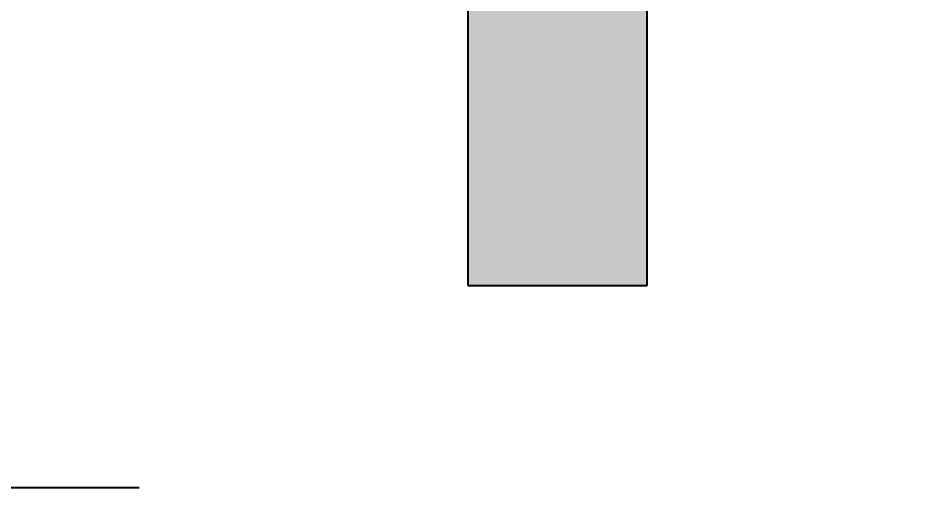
# Model space of a CAD drawing. Extents: x -19178 to 16914, y -58790 to -56812.
# Drawn here: x -16583.7 to -16482.3, y -58776.5 to -58724.1 of the extents above; entities that cross this region are included whole.
import ezdxf

# ---------------------------------------------------------------- set-up
doc = ezdxf.new("R2010")
doc.units = 0
doc.header["$MEASUREMENT"] = 0
for name, color, linetype in [('@@@', 51, 'Continuous'), ('@@@@@2', 1, 'Continuous'), ('LAYOUT', 250, 'Continuous')]:
    doc.layers.add(name, color=color, linetype=linetype)

msp = doc.modelspace()

# ---------------------------------------------------------------- hatches: boundary and pattern name
at = {"layer": 'LAYOUT', "linetype": 'Continuous', "ltscale": 30.48}
msp.add_hatch(color=160, dxfattribs=at).paths.add_polyline_path([(-16913.51884, -58539.31999), (-16943.51884, -58539.31999), (-16943.51884, -58753.97218), (-16913.51884, -58753.97218), (-16913.51884, -58703.90592), (-16533.51884, -58703.90592), (-16533.51884, -58753.97218), (-16513.51884, -58753.97218), (-16513.51884, -58703.90592), (-16385.93359, -58703.90592), (-16385.93359, -58683.96453), (-16913.51884, -58683.96453)], flags=0)

# ---------------------------------------------------------------- linework, layer by layer
at = {"layer": '@@@', "color": 7, "linetype": 'Continuous'}
for p, q in [((-16533.51884, -58703.90592, 116837.27053), (-16533.51884, -58753.97218, 116837.27053)), ((-16513.51884, -58753.97218, 116837.27053), (-16513.51884, -58703.90592, 116837.27053)), ((-16533.51884, -58753.97218, 116837.27053), (-16513.51884, -58753.97218, 116837.27053))]:
    msp.add_line(p, q, dxfattribs=at)
at = {"layer": '@@@@@2', "color": 1, "linetype": 'Continuous'}
msp.add_line((-16570.22783, -58776.54878, 116837.27053), (-16863.53184, -58776.54878, 116837.27053), dxfattribs=at)

doc.saveas('drawing.dxf')
